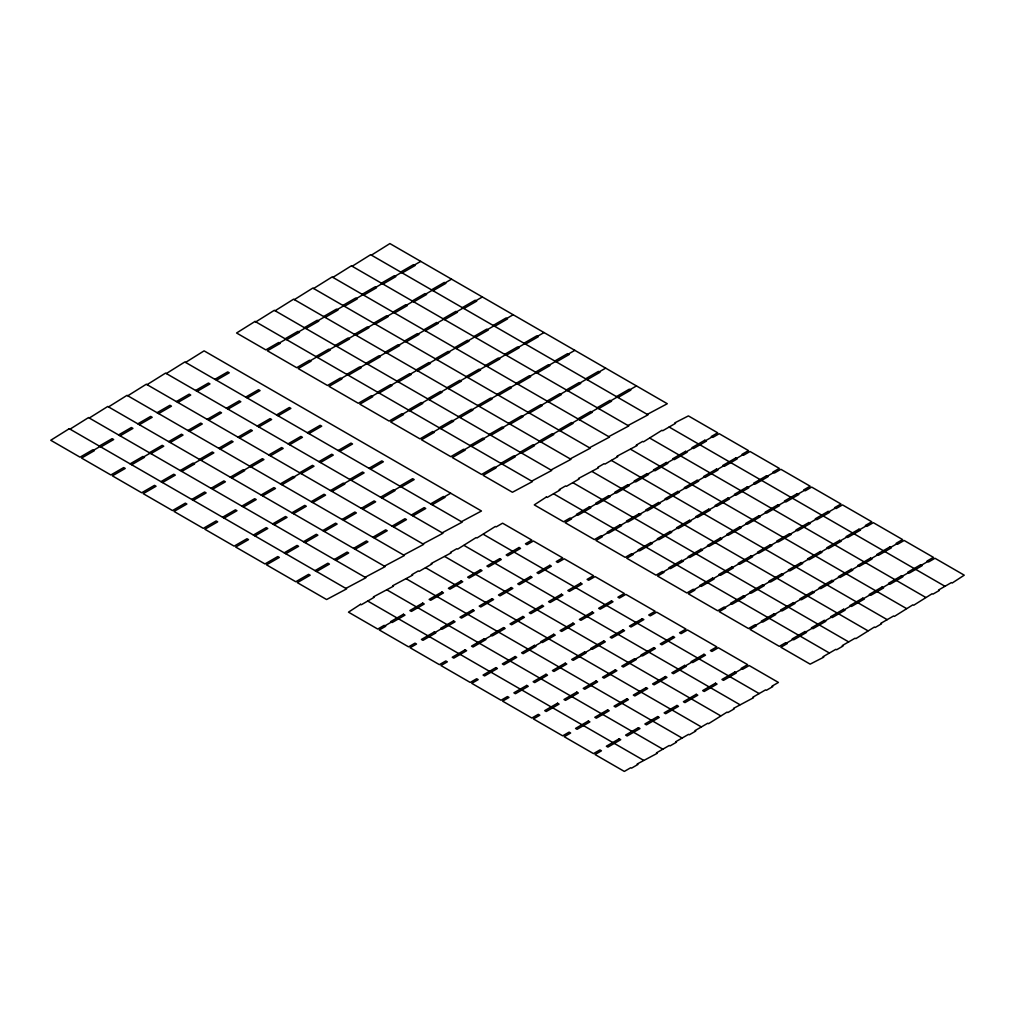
<?xml version="1.0" encoding="UTF-8"?>
<svg xmlns="http://www.w3.org/2000/svg" width="1015" height="1015" viewBox="0 0 1015 1015"><rect width="100%" height="100%" fill="white"/><g stroke="black" fill="none" stroke-linecap="round" stroke-linejoin="round"><path stroke-width="1.5" d="M70.01 429.155L88.508 417.584L365.907 577.738L345.861 588.408M89.282 418.028L107.768 406.469L385.167 566.611L365.134 577.294M108.542 406.914L127.027 395.343L404.427 555.497L384.393 566.167M127.801 395.787L146.3 384.216L423.686 544.37L403.653 555.053M147.073 384.66L165.559 373.101L442.959 533.256L422.925 543.926M166.333 373.545L184.819 361.974L462.218 522.129L442.185 532.812M185.593 362.418L204.091 350.86L481.478 511.002L461.444 521.685M255.831 321.869L274.316 310.311L551.716 470.453L531.682 481.135M275.09 310.755L293.589 299.184L570.976 459.338L550.942 470.008M294.35 299.628L312.848 288.057L590.248 448.211L570.214 458.894M313.622 288.501L332.108 276.943L609.507 437.097L589.474 447.767M332.882 277.387L351.38 265.816L628.767 425.97L608.734 436.653M352.142 266.26L370.64 254.702L648.039 414.843L628.006 425.526M371.414 255.146L389.9 243.575L667.299 403.729L647.266 414.399M99.292 446.054L112.132 438.645L113.68 439.533L100.84 446.943M118.552 434.94L131.404 427.518L132.94 428.406L120.1 435.828M137.824 423.813L150.664 416.404L152.199 417.292L139.359 424.701M157.084 412.686L169.924 405.277L171.472 406.165L158.632 413.587M176.344 401.572L189.196 394.15L190.731 395.051L177.891 402.46M195.616 390.445L208.456 383.036L209.991 383.924L197.151 391.333M214.876 379.331L227.715 371.909L229.263 372.797L216.411 380.219M285.113 338.782L297.953 331.359L299.488 332.248L286.649 339.67M304.373 327.655L317.213 320.245L318.761 321.133L305.908 328.543M323.633 316.528L336.473 309.118L338.02 310.006L325.181 317.429M342.905 305.413L355.745 297.991L357.28 298.892L344.44 306.302M362.165 294.287L375.004 286.877L376.552 287.765L363.7 295.175M381.424 283.172L394.264 275.75L395.812 276.638L382.972 284.06M400.697 272.045L413.536 264.636L415.072 265.524L402.232 272.934M93.646 450.203L100.066 446.499M279.455 342.93L285.875 339.226M298.727 331.803L305.147 328.099M317.987 320.689L324.407 316.985M337.246 309.562L343.666 305.858M356.519 298.448L362.939 294.731M375.778 287.321L382.198 283.616M395.038 276.194L401.458 272.489M414.298 265.08L420.73 261.375M130.11 463.855L142.963 456.433L144.498 457.321L131.658 464.743M149.383 452.728L162.222 445.319L163.758 446.207L150.918 453.616M168.642 441.614L181.482 434.192L183.03 435.08L170.19 442.502M187.902 430.487L200.754 423.077L202.29 423.966L189.45 431.375M207.174 419.36L220.014 411.95L221.549 412.839L208.709 420.248M226.434 408.246L239.274 400.824L240.821 401.724L227.969 409.134M245.693 397.119L258.533 389.709L260.081 390.597L247.241 398.007M315.931 356.57L328.771 349.16L330.319 350.048L317.467 357.458M335.191 345.455L348.031 338.033L349.579 338.921L336.739 346.343M354.463 334.328L367.303 326.919L368.838 327.807L355.999 335.216M373.723 323.201L386.563 315.792L388.111 316.68L375.258 324.102M392.983 312.087L405.822 304.665L407.37 305.566L394.53 312.975M412.242 300.96L425.095 293.551L426.63 294.439L413.79 301.848M431.515 289.846L444.354 282.424L445.889 283.312L433.05 290.734M143.724 456.877L150.144 453.172M310.286 360.718L316.705 357.014M329.545 349.604L335.965 345.899M348.805 338.477L355.225 334.772M368.077 327.363L374.497 323.645M387.337 316.236L393.757 312.531M406.596 305.122L413.016 301.404M425.856 293.995L432.289 290.29M445.128 282.868L451.548 279.163M160.941 481.643L173.781 474.233L175.316 475.122L162.476 482.531M180.201 470.529L193.04 463.106L194.588 463.995L181.736 471.417M199.46 459.402L212.313 451.992L213.848 452.88L201.008 460.29M218.733 448.275L231.572 440.865L233.107 441.753L220.268 449.176M237.992 437.161L250.832 429.738L252.38 430.639L239.527 438.049M257.252 426.034L270.091 418.624L271.639 419.512L258.8 426.922M276.524 414.919L289.364 407.497L290.899 408.385L278.059 415.807M346.749 374.37L359.589 366.948L361.137 367.836L348.297 375.258M366.022 363.243L378.861 355.834L380.397 356.722L367.557 364.131M385.281 352.129L398.121 344.707L399.669 345.595L386.817 353.017M404.541 341.002L417.381 333.592L418.929 334.481L406.089 341.89M423.801 329.875L436.653 322.466L438.188 323.354L425.348 330.763M443.073 318.761L455.913 311.339L457.448 312.239L444.608 319.649M462.332 307.634L475.172 300.224L476.72 301.112L463.88 308.522M193.814 463.551L200.234 459.846M341.103 378.519L347.523 374.814M360.363 367.392L366.783 363.687M379.623 356.278L386.055 352.573M398.895 345.151L405.315 341.446M418.155 334.036L424.575 330.319M437.414 322.91L443.847 319.205M456.687 311.783L463.106 308.078M475.946 300.668L482.366 296.964M191.759 499.443L204.599 492.021L206.147 492.922L193.294 500.332M211.018 488.317L223.871 480.907L225.406 481.795L212.566 489.205M230.291 477.202L243.131 469.78L244.666 470.668L231.826 478.09M249.55 466.075L262.39 458.666L263.938 459.554L251.086 466.963M268.81 454.948L281.65 447.539L283.198 448.427L270.358 455.849M288.082 443.834L300.922 436.412L302.457 437.313L289.618 444.722M307.342 432.707L320.182 425.298L321.73 426.186L308.877 433.595M377.58 392.158L390.42 384.748L391.955 385.637L379.115 393.046M396.84 381.044L409.679 373.622L411.227 374.51L398.375 381.932M416.099 369.917L428.939 362.507L430.487 363.395L417.647 370.805M435.359 358.79L448.211 351.38L449.747 352.268L436.907 359.691M454.631 347.676L467.471 340.266L469.006 341.154L456.166 348.564M473.891 336.549L486.731 329.139L488.278 330.027L475.439 337.437M493.15 325.434L506.003 318.012L507.538 318.9L494.698 326.322M243.905 470.224L250.324 466.519M371.921 396.319L378.341 392.602M391.181 385.193L397.614 381.488M410.453 374.066L416.873 370.361M429.713 362.951L436.133 359.247M448.973 351.824L455.392 348.12M468.245 340.71L474.665 336.993M487.505 329.583L493.924 325.878M506.764 318.456L513.184 314.752M222.577 517.231L235.429 509.822L236.964 510.71L224.125 518.119M241.849 506.117L254.689 498.695L256.224 499.583L243.384 507.005M261.109 494.99L273.948 487.581L275.496 488.469L262.644 495.878M280.368 483.876L293.208 476.454L294.756 477.342L281.916 484.764M299.641 472.749L312.48 465.339L314.016 466.228L301.176 473.637M318.9 461.622L331.74 454.213L333.288 455.101L320.435 462.523M338.16 450.508L351 443.086L352.548 443.986L339.708 451.396M408.398 409.959L421.238 402.536L422.773 403.437L409.933 410.847M427.658 398.832L440.497 391.422L442.045 392.31L429.205 399.72M446.917 387.717L459.77 380.295L461.305 381.183L448.465 388.605M466.19 376.59L479.029 369.181L480.564 370.069L467.725 377.478M485.449 365.463L498.289 358.054L499.837 358.942L486.997 366.364M504.709 354.349L517.561 346.927L519.096 347.828L506.257 355.237M523.981 343.222L536.821 335.813L538.356 336.701L525.516 344.11M293.982 476.898L300.402 473.193M402.739 414.107L409.172 410.403M422.012 402.98L428.432 399.276M441.271 391.866L447.691 388.161M460.531 380.739L466.951 377.034M479.803 369.625L486.223 365.92M499.063 358.498L505.483 354.793M518.322 347.384L524.742 343.666M537.595 336.257L544.015 332.552M253.407 535.032L266.247 527.61L267.782 528.51L254.943 535.92M272.667 523.905L285.507 516.495L287.055 517.384L274.202 524.793M291.927 512.791L304.766 505.368L306.314 506.257L293.475 513.679M311.199 501.664L324.039 494.254L325.574 495.142L312.734 502.552M330.459 490.55L343.298 483.127L344.834 484.015L331.994 491.438M349.718 479.423L362.558 472.013L364.106 472.901L351.266 480.311M368.978 468.296L381.83 460.886L383.366 461.774L370.526 469.184M439.216 427.746L452.056 420.337L453.603 421.225L440.764 428.635M458.476 416.632L471.328 409.21L472.863 410.098L460.023 417.52M477.748 405.505L490.588 398.096L492.123 398.984L479.283 406.393M497.007 394.391L509.847 386.969L511.395 387.857L498.555 395.279M516.267 383.264L529.12 375.855L530.655 376.743L517.815 384.152M535.539 372.137L548.379 364.728L549.914 365.616L537.075 373.038M554.799 361.023L567.639 353.601L569.187 354.501L556.334 361.911M344.072 483.571L350.492 479.867M433.57 431.908L439.99 428.19M452.83 420.781L459.249 417.076M472.089 409.654L478.509 405.949M491.361 398.54L497.781 394.835M510.621 387.413L517.041 383.708M529.881 376.299L536.301 372.581M549.153 365.172L555.573 361.467M568.413 354.045L574.833 350.34M284.225 552.82L297.065 545.41L298.613 546.298L285.761 553.721M303.485 541.706L316.325 534.283L317.873 535.184L305.033 542.594M322.745 530.579L335.597 523.169L337.132 524.057L324.293 531.467M342.017 519.464L354.857 512.042L356.392 512.93L343.552 520.352M361.277 508.337L374.116 500.928L375.664 501.816L362.824 509.226M380.536 497.21L393.389 489.801L394.924 490.689L382.084 498.111M399.809 486.096L412.648 478.674L414.183 479.575L401.344 486.984M470.034 445.547L482.886 438.125L484.421 439.026L471.582 446.435M489.306 434.42L502.146 427.011L503.681 427.899L490.841 435.308M508.566 423.306L521.405 415.884L522.953 416.772L510.101 424.194M527.825 412.179L540.678 404.769L542.213 405.657L529.373 413.067M547.098 401.065L559.937 393.642L561.473 394.53L548.633 401.953M566.357 389.938L579.197 382.528L580.745 383.416L567.893 390.826M585.617 378.811L598.457 371.401L600.005 372.289L587.165 379.699M394.15 490.245L400.57 486.54M464.388 449.696L470.808 445.991M483.647 438.582L490.067 434.864M502.92 427.455L509.34 423.75M522.179 416.328L528.599 412.623M541.439 405.213L547.859 401.509M560.711 394.086L567.131 390.382M579.971 382.972L586.391 379.255M599.231 371.845L605.651 368.141M315.043 570.62L327.883 563.211L329.431 564.099L316.591 571.508M334.303 559.493L347.155 552.084L348.691 552.972L335.851 560.382M353.575 548.379L366.415 540.957L367.95 541.845L355.11 549.267M372.835 537.252L385.675 529.843L387.223 530.731L374.383 538.14M392.095 526.138L404.947 518.716L406.482 519.604L393.642 527.026M411.367 515.011L424.207 507.601L425.742 508.49L412.902 515.899M430.626 503.884L443.466 496.475L445.014 497.363L432.162 504.785M500.864 463.335L513.704 455.925L515.239 456.813L502.4 464.236M520.124 452.221L532.964 444.798L534.512 445.699L521.659 453.109M539.384 441.094L552.236 433.684L553.771 434.572L540.932 441.982M558.656 429.979L571.496 422.557L573.031 423.445L560.191 430.868M577.916 418.852L590.755 411.443L592.303 412.331L579.451 419.741M597.175 407.726L610.015 400.316L611.563 401.204L598.723 408.626M616.448 396.611L629.287 389.189L630.822 390.09L617.983 397.499M444.24 496.919L450.66 493.214M495.206 467.496L501.626 463.779M514.478 456.369L520.898 452.665M533.738 445.242L540.158 441.538M552.997 434.128L559.417 430.423M572.27 423.001L578.69 419.297M591.529 411.887L597.949 408.182M610.789 400.76L617.209 397.055M630.049 389.646L636.481 385.928M384.951 625.811L391.371 622.094M570.76 518.525L577.18 514.821M590.019 507.399L596.439 503.694M609.292 496.284L615.712 492.58M628.551 485.157L634.971 481.453M647.811 474.043L654.231 470.326M667.083 462.916L673.503 459.211M686.343 451.789L692.763 448.084M705.603 440.675L712.023 436.97M435.029 632.472L441.449 628.767M601.578 536.326L607.998 532.609M620.85 525.199L627.27 521.494M640.11 514.072L646.53 510.367M659.369 502.958L665.789 499.253M678.642 491.831L685.062 488.126M697.901 480.717L704.321 476.999M717.161 469.59L723.581 465.885M736.421 458.463L742.853 454.758M485.119 639.145L491.539 635.441M632.408 554.114L638.828 550.409M651.668 542.987L658.088 539.282M670.928 531.873L677.348 528.168M690.2 520.746L696.62 517.041M709.46 509.632L715.88 505.927M728.719 498.505L735.139 494.8M747.979 487.39L754.411 483.673M767.251 476.263L773.671 472.559M535.197 645.819L541.617 642.114M663.226 571.914L669.646 568.197M682.486 560.788L688.906 557.083M701.758 549.661L708.178 545.956M721.018 538.546L727.438 534.842M740.278 527.419L746.697 523.715M759.537 516.305L765.97 512.588M778.81 505.178L785.229 501.473M798.069 494.051L804.489 490.347M585.287 652.493L591.707 648.788M694.044 589.702L700.464 585.998M713.317 578.588L719.736 574.871M732.576 567.461L738.996 563.756M751.836 556.334L758.256 552.629M771.096 545.22L777.528 541.515M790.368 534.093L796.788 530.388M809.627 522.979L816.047 519.261M828.887 511.852L835.307 508.147M635.377 659.166L641.797 655.462M724.875 607.503L731.295 603.785M744.135 596.376L750.554 592.671M763.394 585.262L769.814 581.544M782.654 574.135L789.086 570.43M801.926 563.008L808.346 559.303M821.186 551.894L827.606 548.189M840.445 540.767L846.865 537.062M859.718 529.652L866.138 525.935M685.455 665.84L691.875 662.135M755.693 625.291L762.113 621.586M774.952 614.177L781.372 610.459M794.212 603.05L800.645 599.345M813.484 591.923L819.904 588.218M832.744 580.808L839.164 577.104M852.004 569.681L858.424 565.977M871.276 558.567L877.696 554.85M890.536 547.44L896.956 543.736M735.545 672.514L741.965 668.809M786.511 643.091L792.931 639.387M805.77 631.964L812.19 628.26M825.043 620.85L831.463 617.133M844.302 609.723L850.722 606.018M863.562 598.596L869.982 594.892M882.834 587.482L889.254 583.777M902.094 576.355L908.514 572.65M921.354 565.241L927.773 561.523M669.139 427.036L698.409 443.936M699.957 444.824L729.239 461.736M730.775 462.624L760.057 479.524M761.593 480.412L790.875 497.325M792.423 498.213L821.706 515.113M823.241 516.001L852.524 532.913M854.059 533.801L883.342 550.701M884.89 551.589L914.16 568.501M915.708 569.39L944.99 586.289M649.866 438.15L679.149 455.063M680.697 455.951L709.967 472.85M711.515 473.739L740.798 490.651M742.333 491.539L771.616 508.439M773.151 509.327L802.434 526.239M803.981 527.128L833.264 544.027M834.799 544.915L864.082 561.828M865.617 562.716L894.9 579.616M896.448 580.504L925.718 597.416M630.607 449.277L659.89 466.177M661.425 467.065L690.707 483.977M692.255 484.866L721.525 501.765M723.073 502.653L752.356 519.566M753.891 520.454L783.174 537.354M784.709 538.242L813.992 555.154M815.54 556.042L844.81 572.942M846.358 573.843L875.64 590.743M877.176 591.631L906.458 608.531M611.347 460.391L640.617 477.304M642.165 478.192L671.448 495.092M672.983 495.98L702.266 512.892M703.801 513.78L733.084 530.68M734.632 531.581L763.914 548.481M765.45 549.369L794.732 566.269M796.268 567.169L825.55 584.069M827.098 584.957L856.368 601.87M857.916 602.758L887.199 619.658M592.075 471.518L621.358 488.418M622.905 489.306L652.176 506.219M653.723 507.107L683.006 524.006M684.541 524.907L713.824 541.807M715.359 542.695L744.642 559.608M746.19 560.496L775.473 577.395M777.008 578.284L806.291 595.196M807.826 596.084L837.109 612.984M838.656 613.872L867.927 630.784M572.815 482.645L602.098 499.545M603.633 500.433L632.916 517.333M634.464 518.234L663.734 535.133M665.282 536.022L694.565 552.934M696.1 553.822L725.382 570.722M726.918 571.61L756.2 588.522M757.748 589.411L787.031 606.31M788.566 607.198L817.849 624.111M819.384 624.999L848.667 641.899M553.556 493.759L582.838 510.672M584.374 511.56L613.656 528.46M615.192 529.348L644.474 546.26M646.022 547.148L675.292 564.048M676.84 564.936L706.123 581.849M707.658 582.737L736.941 599.637M738.476 600.525L767.759 617.437M769.307 618.325L798.589 635.225M800.125 636.113L829.407 653.026M483.318 534.309L512.6 551.221M514.136 552.109L543.418 569.009M544.966 569.897L574.236 586.81M575.784 587.698L605.067 604.597M606.602 605.486L635.885 622.398M637.42 623.286L666.703 640.186M668.251 641.074L697.533 657.986M699.069 658.875L728.351 675.774M729.886 676.662L759.169 693.575M464.058 545.436L493.341 562.335M494.876 563.224L524.159 580.136M525.694 581.024L554.977 597.924M556.524 598.812L585.795 615.724M587.342 616.613L616.625 633.512M618.16 634.4L647.443 651.313M648.978 652.201L678.261 669.101M679.809 669.989L709.092 686.901M710.627 687.789L739.91 704.689M444.786 556.55L474.068 573.462M475.616 574.35L504.899 591.25M506.434 592.138L535.717 609.051M537.252 609.939L566.535 626.839M568.083 627.727L597.353 644.639M598.901 645.527L628.183 662.427M629.719 663.328L659.001 680.228M660.537 681.116L689.819 698.015M691.367 698.916L720.65 715.816M425.526 567.677L454.809 584.577M456.344 585.465L485.627 602.377M487.175 603.265L516.445 620.165M517.993 621.053L547.275 637.966M548.811 638.854L578.093 655.753M579.641 656.654L608.911 673.554M610.459 674.442L639.742 691.355M641.277 692.243L670.56 709.142M672.095 710.031L701.378 726.943M406.266 578.791L435.549 595.703M437.084 596.592L466.367 613.491M467.902 614.392L497.185 631.292M498.733 632.18L528.003 649.08M529.551 649.981L558.834 666.88M560.369 667.769L589.652 684.681M591.199 685.569L620.47 702.469M622.017 703.357L651.3 720.269M652.835 721.158L682.118 738.057M386.994 589.918L416.277 606.818M417.825 607.719L447.107 624.618M448.643 625.506L477.925 642.419M479.461 643.307L508.743 660.207M510.291 661.095L539.561 678.007M541.109 678.895L570.392 695.795M571.927 696.683L601.21 713.596M602.758 714.484L632.028 731.384M633.576 732.272L662.858 749.184M367.734 601.045L397.017 617.945M398.552 618.833L427.835 635.745M429.383 636.633L458.666 653.533M460.201 654.421L489.484 671.334M491.019 672.222L520.302 689.122M521.85 690.01L551.12 706.922M552.668 707.81L581.95 724.71M583.485 725.598L612.768 742.511M614.303 743.399L643.586 760.298M69.248 428.711L50.75 440.269L80.033 457.181L92.873 449.759L94.408 450.647L81.568 458.07L110.851 474.969L123.69 467.56L125.238 468.448L112.399 475.857L141.669 492.77L154.521 485.348L156.056 486.248L143.216 493.658L172.499 510.558L185.339 503.148L186.874 504.036L174.034 511.446L203.317 528.358L216.157 520.949L217.705 521.837L204.852 529.246L234.135 546.146L246.975 538.737L248.523 539.625L235.683 547.047L264.966 563.947L277.805 556.537L279.341 557.425L266.501 564.835L295.784 581.747L308.623 574.325L310.171 575.213L297.319 582.635L326.602 599.535L346.635 588.865L69.248 428.711M255.057 321.425L236.571 332.996L265.841 349.896L278.694 342.486L280.229 343.375L267.389 350.784L296.672 367.696L309.512 360.274L311.047 361.175L298.207 368.585L327.49 385.484L340.329 378.075L341.877 378.963L329.025 386.372L358.308 403.285L371.147 395.863L372.695 396.764L359.856 404.173L389.138 421.073L401.978 413.663L403.513 414.551L390.674 421.974L419.956 438.873L432.796 431.464L434.331 432.352L421.491 439.761L450.774 456.661L463.614 449.252L465.162 450.14L452.322 457.562L481.592 474.462L494.445 467.052L495.98 467.94L483.14 475.35L512.423 492.262L532.456 481.579L255.057 321.425M360.541 604.306L348.475 612.159L377.758 629.072L384.178 625.354L385.713 626.255L379.293 629.96L408.576 646.86L414.995 643.155L416.543 644.043L410.111 647.748L439.394 664.66L445.813 660.955L447.361 661.843L440.941 665.548L470.224 682.448L476.644 678.743L478.179 679.631L471.759 683.336L501.042 700.248L507.462 696.544L508.997 697.432L502.577 701.137L531.86 718.036L538.28 714.332L539.828 715.22L533.408 718.924L562.678 735.837L569.111 732.132L570.646 733.02L564.226 736.725L593.509 753.625L599.928 749.92L601.464 750.808L595.044 754.526L624.327 771.425L630.746 767.721L631.52 768.165L637.94 764.46L637.166 764.016L657.2 753.333L656.439 752.889L669.278 745.479L670.04 745.923L676.472 742.206L675.698 741.762L688.538 734.352L689.312 734.797L695.732 731.092L694.958 730.648L707.798 723.226L708.572 723.67L727.07 712.111L727.831 712.555L734.251 708.851L733.49 708.407L753.523 697.724L752.749 697.28L765.589 689.87L766.363 690.314L772.783 686.609L772.009 686.153L778.429 682.448L749.159 665.548L742.739 669.253L741.191 668.365L747.611 664.66L718.328 647.748L711.908 651.452L710.373 650.564L716.793 646.86L687.51 629.96L681.09 633.664L679.543 632.776L685.975 629.072L656.692 612.159L650.272 615.864L648.725 614.976L655.144 611.271L625.862 594.371L619.442 598.076L617.907 597.188L624.327 593.483L595.044 576.571L588.624 580.276L587.089 579.387L593.509 575.683L564.226 558.783L557.806 562.488L556.258 561.6L562.678 557.882L533.408 540.982L526.988 544.687L525.44 543.799L531.86 540.094L502.577 523.194L496.157 526.899L495.383 526.455L476.898 538.013L476.124 537.569L457.638 549.14L456.864 548.696L450.444 552.401L451.206 552.845L431.172 563.528L431.946 563.972L419.106 571.382L418.332 570.938L411.912 574.642L412.686 575.086L392.653 585.769L393.427 586.213L373.393 596.883L374.154 597.327L361.315 604.75L360.541 604.306M546.362 497.02L534.283 504.886L563.566 521.786L569.986 518.081L571.534 518.97L565.114 522.674L594.397 539.587L600.817 535.869L602.352 536.77L595.932 540.475L625.215 557.375L631.635 553.67L633.17 554.558L626.75 558.263L656.033 575.175L662.452 571.47L664 572.359L657.58 576.063L686.851 592.963L693.27 589.258L694.818 590.146L688.398 593.851L717.681 610.764L724.101 607.059L725.636 607.947L719.216 611.652L748.499 628.551L754.919 624.847L756.467 625.735L750.034 629.44L779.317 646.352L785.737 642.647L787.285 643.535L780.865 647.24L810.148 664.14L823.749 657.174L822.987 656.73L835.827 649.321L836.601 649.765L843.021 646.06L842.247 645.603L855.087 638.194L855.861 638.638L874.359 627.067L875.12 627.524L881.54 623.806L880.779 623.362L893.619 615.953L894.393 616.397L912.878 604.826L913.652 605.27L932.138 593.712L932.912 594.156L939.332 590.451L938.571 590.007L951.41 582.585L952.184 583.029L964.25 575.175L934.967 558.263L928.547 561.98L927.012 561.079L933.432 557.375L904.149 540.475L897.729 544.18L896.182 543.291L902.601 539.587L873.331 522.674L866.899 526.379L865.364 525.491L871.784 521.786L842.501 504.886L836.081 508.591L834.546 507.703L840.966 503.998L811.683 487.086L805.263 490.791L803.715 489.902L810.148 486.198L780.865 469.298L774.445 473.003L772.897 472.115L779.317 468.397L750.034 451.497L743.614 455.202L742.079 454.314L748.499 450.609L719.216 433.709L712.796 437.414L711.261 436.526L717.681 432.809L688.398 415.909L674.785 422.874L675.559 423.318L662.706 430.741L661.945 430.297L643.447 441.855L642.673 441.411L636.253 445.128L637.027 445.572L616.993 456.243L617.767 456.687L604.927 464.109L604.153 463.652L597.734 467.369L598.495 467.814L578.461 478.484L579.235 478.928L566.395 486.35L565.621 485.906L559.202 489.611L559.976 490.055L547.136 497.464L546.362 497.02M403.437 614.24L390.597 621.649L392.133 622.538L404.985 615.128L403.437 614.24M422.697 603.113L409.857 610.535L411.405 611.423L424.245 604.001L422.697 603.113M441.969 591.999L429.129 599.408L430.665 600.296L443.504 592.887L441.969 591.999M461.229 580.872L448.389 588.281L449.924 589.182L462.764 581.76L461.229 580.872M480.488 569.758L467.649 577.167L469.196 578.055L482.036 570.646L480.488 569.758M499.761 558.631L486.908 566.04L488.456 566.928L501.296 559.519L499.761 558.631M519.02 547.504L506.18 554.926L507.716 555.814L520.555 548.392L519.02 547.504M589.258 506.954L576.406 514.377L577.954 515.265L590.793 507.843L589.258 506.954M608.518 495.84L595.678 503.25L597.213 504.138L610.053 496.728L608.518 495.84M627.778 484.713L614.938 492.135L616.473 493.024L629.325 485.601L627.778 484.713M647.05 473.599L634.197 481.009L635.745 481.897L648.585 474.487L647.05 473.599M666.309 462.472L653.47 469.882L655.005 470.782L667.845 463.36L666.309 462.472M685.569 451.345L672.729 458.767L674.265 459.655L687.117 452.246L685.569 451.345M704.829 440.231L691.989 447.64L693.537 448.529L706.377 441.119L704.829 440.231M434.255 632.028L421.415 639.45L422.963 640.338L435.803 632.929L434.255 632.028M453.527 620.914L440.675 628.323L442.223 629.211L455.063 621.802L453.527 620.914M472.787 609.787L459.947 617.209L461.482 618.097L474.322 610.675L472.787 609.787M492.047 598.672L479.207 606.082L480.755 606.97L493.595 599.561L492.047 598.672M511.319 587.545L498.466 594.955L500.014 595.856L512.854 588.434L511.319 587.545M530.579 576.418L517.739 583.841L519.274 584.729L532.114 577.319L530.579 576.418M549.838 565.304L536.998 572.714L538.534 573.602L551.386 566.192L549.838 565.304M620.076 524.755L607.236 532.164L608.772 533.053L621.611 525.643L620.076 524.755M639.336 513.628L626.496 521.05L628.031 521.938L640.884 514.516L639.336 513.628M658.608 502.514L645.756 509.923L647.304 510.811L660.143 503.402L658.608 502.514M677.868 491.387L665.028 498.809L666.563 499.697L679.403 492.275L677.868 491.387M697.127 480.273L684.288 487.682L685.823 488.57L698.675 481.161L697.127 480.273M716.387 469.146L703.547 476.555L705.095 477.443L717.935 470.034L716.387 469.146M735.659 458.019L722.82 465.441L724.355 466.329L737.194 458.907L735.659 458.019M465.086 649.828L452.233 657.238L453.781 658.126L466.621 650.716L465.086 649.828M484.345 638.701L471.506 646.124L473.041 647.012L485.88 639.59L484.345 638.701M503.605 627.587L490.765 634.997L492.313 635.885L505.153 628.475L503.605 627.587M522.877 616.46L510.025 623.882L511.573 624.771L524.412 617.348L522.877 616.46M542.137 605.346L529.297 612.755L530.832 613.644L543.672 606.234L542.137 605.346M561.397 594.219L548.557 601.629L550.092 602.529L562.944 595.107L561.397 594.219M580.669 583.092L567.816 590.514L569.364 591.402L582.204 583.993L580.669 583.092M650.894 542.543L638.054 549.965L639.59 550.853L652.442 543.444L650.894 542.543M670.166 531.429L657.314 538.838L658.862 539.726L671.702 532.317L670.166 531.429M689.426 520.302L676.586 527.724L678.122 528.612L690.961 521.19L689.426 520.302M708.686 509.187L695.846 516.597L697.381 517.485L710.234 510.076L708.686 509.187M727.945 498.061L715.106 505.47L716.653 506.371L729.493 498.949L727.945 498.061M747.218 486.934L734.378 494.356L735.913 495.244L748.753 487.834L747.218 486.934M766.477 475.819L753.638 483.229L755.173 484.117L768.025 476.707L766.477 475.819M495.904 667.616L483.064 675.038L484.599 675.927L497.439 668.517L495.904 667.616M515.163 656.502L502.324 663.911L503.871 664.8L516.711 657.39L515.163 656.502M534.436 645.375L521.583 652.797L523.131 653.685L535.971 646.263L534.436 645.375M553.695 634.261L540.855 641.67L542.391 642.558L555.23 635.149L553.695 634.261M572.955 623.134L560.115 630.556L561.65 631.444L574.503 624.022L572.955 623.134M592.227 612.02L579.375 619.429L580.923 620.317L593.762 612.908L592.227 612.02M611.487 600.893L598.647 608.302L600.182 609.19L613.022 601.781L611.487 600.893M681.712 560.343L668.872 567.753L670.42 568.641L683.26 561.232L681.712 560.343M700.984 549.216L688.145 556.639L689.68 557.527L702.52 550.105L700.984 549.216M720.244 538.102L707.404 545.512L708.939 546.4L721.792 538.99L720.244 538.102M739.504 526.975L726.664 534.398L728.212 535.286L741.052 527.863L739.504 526.975M758.776 515.861L745.936 523.271L747.471 524.159L760.311 516.749L758.776 515.861M778.036 504.734L765.196 512.144L766.731 513.044L779.571 505.622L778.036 504.734M797.295 493.607L784.455 501.029L786.003 501.918L798.843 494.508L797.295 493.607M526.722 685.417L513.882 692.826L515.43 693.727L528.269 686.305L526.722 685.417M545.994 674.29L533.141 681.712L534.689 682.6L547.529 675.191L545.994 674.29M565.254 663.176L552.414 670.585L553.949 671.473L566.789 664.064L565.254 663.176M584.513 652.049L571.673 659.471L573.209 660.359L586.061 652.937L584.513 652.049M603.773 640.934L590.933 648.344L592.481 649.232L605.321 641.823L603.773 640.934M623.045 629.808L610.205 637.217L611.74 638.118L624.58 630.696L623.045 629.808M642.305 618.681L629.465 626.103L631 626.991L643.853 619.581L642.305 618.681M712.543 578.131L699.703 585.553L701.238 586.442L714.078 579.032L712.543 578.131M731.802 567.017L718.963 574.427L720.498 575.315L733.35 567.905L731.802 567.017M751.062 555.89L738.222 563.312L739.77 564.2L752.61 556.778L751.062 555.89M770.334 544.776L757.495 552.185L759.03 553.074L771.869 545.664L770.334 544.776M789.594 533.649L776.754 541.071L778.289 541.959L791.129 534.537L789.594 533.649M808.854 522.535L796.014 529.944L797.562 530.832L810.401 523.423L808.854 522.535M828.126 511.408L815.273 518.817L816.821 519.705L829.661 512.296L828.126 511.408M557.552 703.217L544.7 710.627L546.248 711.515L559.087 704.106L557.552 703.217M576.812 692.09L563.972 699.5L565.507 700.388L578.347 692.979L576.812 692.09M596.071 680.964L583.232 688.386L584.767 689.274L597.619 681.852L596.071 680.964M615.331 669.849L602.491 677.259L604.039 678.147L616.879 670.737L615.331 669.849M634.603 658.722L621.764 666.144L623.299 667.033L636.139 659.61L634.603 658.722M653.863 647.608L641.023 655.018L642.558 655.906L655.411 648.496L653.863 647.608M673.123 636.481L660.283 643.891L661.831 644.791L674.671 637.369L673.123 636.481M743.361 595.932L730.521 603.341L732.056 604.242L744.909 596.82L743.361 595.932M762.62 584.805L749.781 592.227L751.328 593.115L764.168 585.706L762.62 584.805M781.893 573.691L769.04 581.1L770.588 581.988L783.428 574.579L781.893 573.691M801.152 562.564L788.312 569.986L789.848 570.874L802.687 563.452L801.152 562.564M820.412 551.45L807.572 558.859L809.12 559.747L821.96 552.338L820.412 551.45M839.684 540.323L826.832 547.732L828.38 548.633L841.219 541.211L839.684 540.323M858.944 529.208L846.104 536.618L847.639 537.506L860.479 530.096L858.944 529.208M588.37 721.005L575.53 728.415L577.066 729.316L589.905 721.893L588.37 721.005M607.63 709.878L594.79 717.301L596.325 718.189L609.178 710.779L607.63 709.878M626.889 698.764L614.05 706.174L615.597 707.062L628.437 699.652L626.889 698.764M646.162 687.637L633.322 695.059L634.857 695.947L647.697 688.525L646.162 687.637M665.421 676.523L652.582 683.932L654.117 684.821L666.969 677.411L665.421 676.523M684.681 665.396L671.841 672.818L673.389 673.706L686.229 666.284L684.681 665.396M703.953 654.282L691.101 661.691L692.649 662.579L705.488 655.17L703.953 654.282M774.179 613.732L761.339 621.142L762.887 622.03L775.726 614.621L774.179 613.732M793.451 602.606L780.598 610.015L782.146 610.903L794.986 603.494L793.451 602.606M812.71 591.479L799.871 598.901L801.406 599.789L814.246 592.379L812.71 591.479M831.97 580.364L819.13 587.774L820.678 588.662L833.518 581.252L831.97 580.364M851.242 569.237L838.39 576.66L839.938 577.548L852.778 570.125L851.242 569.237M870.502 558.123L857.662 565.533L859.198 566.421L872.037 559.011L870.502 558.123M889.762 546.996L876.922 554.406L878.457 555.307L891.31 547.884L889.762 546.996M619.188 738.806L606.348 746.215L607.884 747.103L620.736 739.694L619.188 738.806M638.448 727.679L625.608 735.088L627.156 735.989L639.996 728.567L638.448 727.679M657.72 716.552L644.88 723.974L646.415 724.862L659.255 717.453L657.72 716.552M676.98 705.438L664.14 712.847L665.675 713.735L678.527 706.326L676.98 705.438M696.239 694.311L683.399 701.733L684.947 702.621L697.787 695.199L696.239 694.311M715.512 683.197L702.659 690.606L704.207 691.494L717.047 684.085L715.512 683.197M734.771 672.07L721.931 679.479L723.467 680.38L736.306 672.958L734.771 672.07M805.009 631.52L792.157 638.93L793.705 639.831L806.544 632.408L805.009 631.52M824.269 620.406L811.429 627.816L812.964 628.704L825.804 621.294L824.269 620.406M843.528 609.279L830.689 616.689L832.237 617.577L845.076 610.167L843.528 609.279M862.801 598.152L849.948 605.574L851.496 606.462L864.336 599.04L862.801 598.152M882.06 587.038L869.221 594.447L870.756 595.336L883.596 587.926L882.06 587.038M901.32 575.911L888.48 583.333L890.015 584.221L902.868 576.799L901.32 575.911M920.592 564.797L907.74 572.206L909.288 573.094L922.127 565.685L920.592 564.797"/></g></svg>
